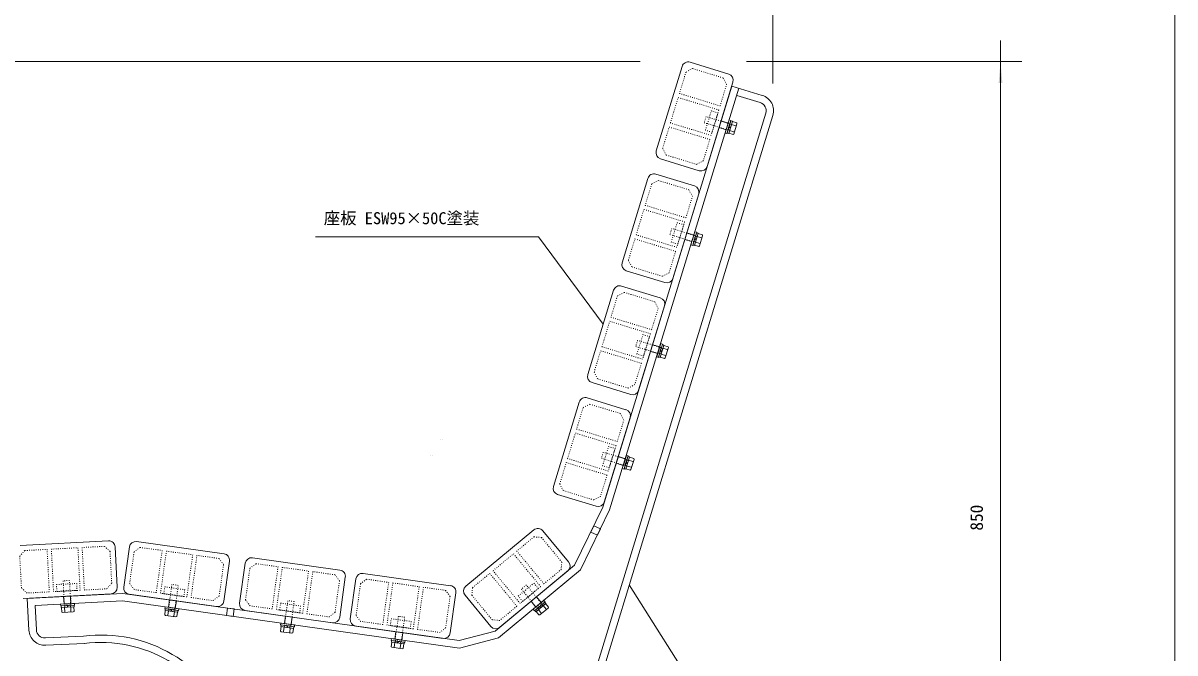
# Model space of a CAD drawing. Units: millimetres, scale not verified. Extents: x -1950 to 1950, y -1375 to 1375.
# Drawn here: x 867 to 1950, y -150 to 442 of the extents above; entities that cross this region are included whole.
import ezdxf
from ezdxf.enums import TextEntityAlignment as Align

# ---------------------------------------------------------------- set-up
doc = ezdxf.new("R2010")
doc.units = ezdxf.units.MM
doc.header["$LTSCALE"] = 10
doc.linetypes.add('USER5', pattern=[0.208282, 0.069427, -0.138855])
doc.layers.add('0-1_IMPORTED', color=30, linetype='Continuous', lineweight=18)
doc.styles.add('ＭＳ ゴシック', font='')
doc.styles.get('ＭＳ ゴシック').set_extended_font_data('MS Gothic')

msp = doc.modelspace()

# ---------------------------------------------------------------- linework, layer by layer
at = {"layer": '0-1_IMPORTED', "color": 1}
for p, q in [((1571.95, 385.29), (1571.95, 511.77)), ((1786, 425.79), (1786, 405.79)), ((1447.16, 405.79), (715.8, 405.79)), ((1547.16, 405.79), (1806, 405.79)), ((1786, 405.79), (1786, -444.21)), ((1351.53, 241.19), (1142, 241.19)), ((1412.53, 159), (1351.53, 241.19))]:
    msp.add_line(p, q, dxfattribs=at)
at = {"layer": '0-1_IMPORTED'}
for p, q in [((1462.37, 321.88), (1486.66, 401.25)), ((1494.16, 405.23), (1530.49, 394.11)), ((1412.03, -12.98), (1533.3, 382.79)), ((1418.54, -15.63), (1540, 380.74)), ((1534.48, 386.61), (1510.18, 307.25)), ((1533.3, 382.79), (1561.99, 374.02)), ((1559.95, 367.32), (1537.95, 374.05)), ((1565.26, 357.33), (1402.01, -176.67)), ((1571.95, 355.29), (1408.8, -178.39)), ((1532.95, 346.36), (1531.04, 346.95)), ((1537.11, 345.43), (1533.04, 346.67)), ((1529.53, 342.04), (1531.45, 341.46)), ((1532.02, 343.33), (1530.78, 344.65)), ((1530.83, 344.8), (1532.06, 343.48)), ((1531.35, 341.15), (1535.42, 339.9)), ((1502.69, 303.27), (1466.35, 314.39)), ((1430.18, 216.7), (1454.48, 296.06)), ((1461.97, 300.04), (1498.3, 288.92)), ((1502.29, 281.43), (1477.99, 202.06)), ((1499.83, 238.14), (1498.59, 239.47)), ((1498.64, 239.62), (1499.88, 238.29)), ((1500.76, 241.18), (1498.85, 241.76)), ((1504.92, 240.24), (1500.85, 241.49)), ((1497.34, 236.86), (1499.26, 236.27)), ((1499.16, 235.96), (1503.23, 234.72)), ((1470.5, 198.08), (1434.17, 209.2)), ((1397.99, 111.53), (1422.3, 190.89)), ((1429.8, 194.87), (1466.13, 183.73)), ((1470.11, 176.24), (1445.79, 96.88)), ((1465.15, 131.67), (1467.07, 131.08)), ((1467.64, 132.95), (1466.4, 134.28)), ((1466.45, 134.43), (1467.69, 133.1)), ((1468.57, 135.99), (1466.66, 136.58)), ((1466.97, 130.78), (1471.04, 129.53)), ((1472.73, 135.05), (1468.66, 136.3)), ((1438.3, 92.9), (1401.97, 104.03)), ((1397.5, 89.76), (1433.83, 78.62)), ((1365.69, 6.42), (1390, 85.78)), ((1437.81, 71.13), (1413.49, -8.23)), ((1432.85, 26.56), (1434.76, 25.97)), ((1435.34, 27.84), (1434.1, 29.17)), ((1434.15, 29.32), (1435.38, 27.99)), ((1436.27, 30.88), (1434.36, 31.47)), ((1434.67, 25.67), (1438.74, 24.42)), ((1440.43, 29.94), (1436.36, 31.19)), ((1406, -12.21), (1369.66, -1.07)), ((1283.37, -87.43), (1347.29, -34.48)), ((1355.74, -35.27), (1379.98, -64.53)), ((864.43, -49.02), (947.31, -44.67)), ((953.62, -50.35), (955.61, -88.3)), ((961.75, -88.09), (967.03, -50.45)), ((973.81, -45.35), (1056, -56.88)), ((1061.11, -63.66), (1055.83, -101.29)), ((1082.74, -60.64), (1164.93, -72.18)), ((1070.68, -103.38), (1075.96, -65.75)), ((1186.73, -75.28), (1268.92, -86.82)), ((1379.18, -72.98), (1315.27, -125.93)), ((1170.04, -78.95), (1164.76, -116.58)), ((1174.67, -118.02), (1179.95, -80.39)), ((949.93, -94.6), (867.05, -98.95)), ((871.04, -98.74), (960.92, -94.03)), ((960.92, -94.03), (1277.01, -138.45)), ((1049.05, -106.4), (966.86, -94.86)), ((1274.03, -93.59), (1268.75, -131.22)), ((1306.82, -125.14), (1282.58, -95.87)), ((906.15, -107.23), (906.37, -111.48)), ((906.36, -105.22), (906.47, -107.22)), ((908.42, -107.11), (909.24, -105.5)), ((909.4, -105.49), (908.58, -107.1)), ((911.59, -106.95), (911.49, -104.95)), ((912.13, -111.18), (911.91, -106.93)), ((960.65, -101.05), (1277.43, -145.58)), ((1350.56, -107.5), (1351.83, -109.04)), ((1353.34, -107.79), (1353.04, -106.01)), ((1353.16, -105.91), (1353.46, -107.69)), ((1355.79, -105.77), (1354.51, -104.23)), ((1358.75, -108.84), (1356.03, -105.56)), ((1003.66, -110.45), (1003.07, -114.66)), ((1004.26, -108.51), (1003.98, -110.49)), ((1005.92, -110.77), (1007.03, -109.34)), ((1007.19, -109.36), (1006.07, -110.79)), ((1008.79, -115.46), (1009.38, -111.25)), ((1009.06, -111.21), (1009.34, -109.23)), ((1157.98, -121.69), (1075.79, -110.15)), ((1351.59, -109.24), (1354.3, -112.52)), ((1112.59, -125.74), (1112, -129.95)), ((1113.19, -123.8), (1112.91, -125.78)), ((1114.85, -126.06), (1115.96, -124.63)), ((1116.12, -124.65), (1115, -126.08)), ((1117.72, -130.75), (1118.31, -126.54)), ((1118, -126.5), (1118.27, -124.52)), ((1261.97, -136.33), (1179.78, -124.79)), ((1277.01, -138.45), (1310.88, -129.56)), ((923.86, -134.25), (888.01, -135.9)), ((1216.58, -140.38), (1215.99, -144.59)), ((1217.17, -138.44), (1216.9, -140.43)), ((1218.83, -140.7), (1219.95, -139.27)), ((1220.11, -139.29), (1218.99, -140.72)), ((1221.98, -141.14), (1222.26, -139.16)), ((1277.43, -145.58), (1314.18, -135.93)), ((924.74, -141.2), (888.37, -142.89)), ((1221.71, -145.4), (1222.3, -141.18))]:
    msp.add_line(p, q, dxfattribs=at)
for points in [[(-1950, 1375), (1950, 1375), (1950, -1375), (-1950, -1375)], [(1521.38, 343.82), (1523.28, 350.04), (1529.97, 347.99), (1528.07, 341.77)], [(1532.6, 350.58), (1528.79, 338.15), (1527.12, 338.67), (1530.93, 351.1)], [(1533.97, 349.69), (1530.43, 338.13), (1528.93, 338.59), (1532.46, 350.14)], [(1533.89, 349.43), (1537.95, 348.19), (1538.16, 347.32), (1535.23, 337.75), (1534.57, 337.14), (1530.51, 338.39)], [(1489.19, 238.64), (1491.09, 244.85), (1497.79, 242.8), (1495.88, 236.59)], [(1500.41, 245.4), (1496.61, 232.97), (1494.93, 233.48), (1498.74, 245.91)], [(1501.78, 244.5), (1498.24, 232.95), (1496.74, 233.41), (1500.28, 244.96)], [(1501.7, 244.25), (1505.77, 243), (1505.97, 242.13), (1503.04, 232.57), (1502.39, 231.96), (1498.32, 233.2)], [(1457, 133.45), (1458.9, 139.67), (1465.6, 137.62), (1463.69, 131.4)], [(1468.22, 140.21), (1464.41, 127.78), (1462.74, 128.29), (1466.55, 140.72)], [(1469.59, 139.31), (1466.05, 127.76), (1464.55, 128.22), (1468.09, 139.77)], [(1469.51, 139.06), (1473.58, 137.81), (1473.78, 136.94), (1470.85, 127.38), (1470.19, 126.77), (1466.13, 128.02)], [(1424.81, 28.27), (1426.71, 34.48), (1433.41, 32.43), (1431.51, 26.22)], [(1435.92, 35.1), (1432.11, 22.67), (1430.44, 23.19), (1434.25, 35.61)], [(1437.29, 34.2), (1433.75, 22.65), (1432.25, 23.11), (1435.78, 34.66)], [(1437.21, 33.95), (1441.27, 32.7), (1441.48, 31.83), (1438.55, 22.27), (1437.89, 21.66), (1433.83, 22.91)], [(1403.55, -30.51), (1400.77, -36.39), (1407.1, -39.38), (1409.87, -33.5)], [(905.24, -96.95), (911.73, -96.61), (912.1, -103.6), (905.61, -103.94)], [(1344.72, -101.53), (1349.73, -97.38), (1354.19, -102.77), (1349.19, -106.92)], [(915.44, -105.17), (902.46, -105.85), (902.36, -104.11), (915.35, -103.43)], [(915.06, -106.76), (903, -107.4), (902.91, -105.83), (914.98, -105.2)], [(914.79, -106.78), (915.02, -111.03), (914.27, -111.51), (904.28, -112.04), (903.49, -111.63), (903.26, -107.38)], [(1013.18, -110.2), (1000.3, -108.39), (1000.55, -106.66), (1013.42, -108.47)], [(1004.74, -100.18), (1011.17, -101.08), (1010.2, -108.01), (1003.76, -107.11)], [(1059.2, -107.82), (1065.64, -108.73), (1064.67, -115.66), (1058.23, -114.76)], [(1357.81, -102.05), (1347.8, -110.34), (1346.69, -108.99), (1356.7, -100.7)], [(1358.46, -103.55), (1349.16, -111.26), (1348.16, -110.05), (1357.46, -102.34)], [(1358.26, -103.72), (1360.97, -107), (1360.66, -107.83), (1352.96, -114.21), (1352.08, -114.36), (1349.36, -111.09)], [(1012.24, -111.65), (1011.65, -115.86), (1010.82, -116.2), (1000.92, -114.81), (1000.21, -114.26), (1000.8, -110.05)], [(1012.5, -111.69), (1000.54, -110.01), (1000.76, -108.46), (1012.72, -110.14)], [(1113.67, -115.47), (1120.11, -116.37), (1119.13, -123.31), (1112.7, -122.4)], [(1121.17, -126.94), (1120.58, -131.16), (1119.75, -131.49), (1109.85, -130.1), (1109.14, -129.55), (1109.74, -125.34)], [(1122.11, -125.49), (1109.23, -123.68), (1109.48, -121.95), (1122.35, -123.76)], [(1121.43, -126.98), (1109.47, -125.3), (1109.69, -123.75), (1121.65, -125.43)], [(1225.16, -141.58), (1224.56, -145.8), (1223.74, -146.13), (1213.83, -144.74), (1213.13, -144.19), (1213.72, -139.98)], [(1226.09, -140.13), (1213.22, -138.32), (1213.46, -136.59), (1226.34, -138.4)], [(1225.42, -141.62), (1213.46, -139.94), (1213.68, -138.39), (1225.64, -140.07)], [(1217.65, -130.12), (1224.09, -131.01), (1223.13, -137.94), (1216.7, -137.05)]]:
    msp.add_lwpolyline(points, close=True, dxfattribs=at)
at = {"layer": '0-1_IMPORTED', "color": 3, "linetype": 'USER5'}
for points in [[(1496.52, 399.28), (1490.27, 395.96), (1484.13, 375.88), (1522.38, 364.17), (1528.52, 384.25), (1525.21, 390.5)], [(1475.64, 348.15), (1482.96, 372.05), (1521.21, 360.35), (1513.89, 336.44)], [(1471.64, 318), (1468.32, 324.24), (1474.47, 344.32), (1512.72, 332.62), (1506.57, 312.54), (1500.33, 309.22)], [(1464.33, 294.09), (1458.09, 290.77), (1451.94, 270.69), (1490.19, 258.99), (1496.33, 279.07), (1493.02, 285.31)], [(1443.45, 242.96), (1450.77, 266.87), (1489.02, 255.16), (1481.7, 231.26)], [(1439.45, 212.81), (1436.14, 219.06), (1442.28, 239.14), (1480.53, 227.43), (1474.38, 207.35), (1468.14, 204.03)], [(1432.16, 188.91), (1425.91, 185.6), (1419.76, 165.52), (1458, 153.8), (1464.16, 173.88), (1460.84, 180.13)], [(1411.26, 137.79), (1418.59, 161.7), (1456.83, 149.98), (1449.51, 126.07)], [(1407.26, 107.64), (1403.94, 113.89), (1410.09, 133.97), (1448.34, 122.25), (1442.18, 102.17), (1435.94, 98.85)], [(1399.86, 83.8), (1393.61, 80.49), (1387.46, 60.41), (1425.7, 48.69), (1431.85, 68.77), (1428.54, 75.02)], [(1378.96, 32.68), (1386.29, 56.59), (1424.53, 44.87), (1417.21, 20.96)], [(1374.95, 2.53), (1371.64, 8.78), (1377.79, 28.86), (1416.03, 17.14), (1409.88, -2.94), (1403.64, -6.25)], [(1354.44, -41.54), (1347.4, -40.88), (1331.22, -54.28), (1356.74, -85.08), (1372.91, -71.68), (1373.57, -64.64)], [(863.95, -59.05), (868.68, -53.8), (889.66, -52.7), (891.75, -92.65), (870.78, -93.74), (865.52, -89.01)], [(893.65, -52.49), (918.62, -51.18), (920.71, -91.13), (895.74, -92.44)], [(948.84, -54.61), (943.58, -49.87), (922.61, -50.97), (924.7, -90.92), (945.68, -89.82), (950.41, -84.56)], [(971.43, -55.11), (977.07, -50.85), (997.87, -53.77), (992.31, -93.39), (971.51, -90.47), (967.26, -84.82)], [(1001.83, -54.33), (1026.59, -57.8), (1021.03, -97.42), (996.27, -93.94)], [(1055.6, -66.93), (1051.35, -61.28), (1030.55, -58.36), (1024.99, -97.97), (1045.79, -100.89), (1051.43, -96.64)], [(1308.89, -72.78), (1328.14, -56.83), (1353.66, -87.63), (1334.41, -103.58)], [(1080.36, -70.4), (1086.01, -66.15), (1106.8, -69.06), (1101.24, -108.68), (1080.45, -105.76), (1076.19, -100.11)], [(1110.76, -69.62), (1135.52, -73.1), (1129.96, -112.71), (1105.2, -109.23)], [(1164.54, -82.22), (1160.28, -76.57), (1139.48, -73.65), (1133.92, -113.26), (1154.72, -116.18), (1160.36, -111.93)], [(1288.98, -95.76), (1289.64, -88.72), (1305.81, -75.33), (1331.33, -106.13), (1315.16, -119.53), (1308.12, -118.87)], [(1184.35, -85.04), (1189.99, -80.79), (1210.79, -83.71), (1205.23, -123.32), (1184.43, -120.4), (1180.18, -114.75)], [(1214.75, -84.26), (1239.51, -87.74), (1233.95, -127.35), (1209.19, -123.87)], [(1268.52, -96.86), (1264.26, -91.21), (1243.47, -88.29), (1237.91, -127.9), (1258.7, -130.82), (1264.35, -126.57)]]:
    msp.add_lwpolyline(points, close=True, dxfattribs=at)
at = {"layer": '0-1_IMPORTED', "linetype": 'USER5'}
for points in [[(1520.36, 357.59), (1514.8, 339.42), (1508.59, 341.33), (1514.15, 359.49)], [(1531.16, 347.36), (1509.17, 354.1), (1507.41, 348.36), (1529.41, 341.63)], [(1521.38, 343.82), (1523.28, 350.04), (1529.97, 347.99), (1528.07, 341.77)], [(1488.17, 252.41), (1482.61, 234.24), (1476.4, 236.14), (1481.96, 254.31)], [(1498.97, 242.18), (1476.98, 248.91), (1475.23, 243.17), (1497.22, 236.44)], [(1489.19, 238.64), (1491.09, 244.85), (1497.79, 242.8), (1495.88, 236.59)], [(1466.79, 136.99), (1444.79, 143.73), (1443.04, 137.99), (1465.03, 131.25)], [(1455.99, 147.22), (1450.42, 129.06), (1444.21, 130.96), (1449.77, 149.13)], [(1457, 133.45), (1458.9, 139.67), (1465.6, 137.62), (1463.69, 131.4)], [(1423.69, 42.11), (1418.12, 23.95), (1411.91, 25.85), (1417.47, 44.02)], [(1434.48, 31.88), (1412.49, 38.62), (1410.73, 32.88), (1432.73, 26.14)], [(1424.81, 28.27), (1426.71, 34.48), (1433.41, 32.43), (1431.51, 26.22)], [(917.83, -91.28), (898.86, -92.27), (898.52, -85.78), (917.49, -84.79)], [(911.92, -104.93), (910.72, -81.96), (904.72, -82.27), (905.93, -105.24)], [(1009.77, -109.29), (1012.97, -86.51), (1007.03, -85.68), (1003.83, -108.45)], [(1351.44, -89.47), (1336.81, -101.59), (1332.67, -96.58), (1347.3, -84.46)], [(1354.84, -103.95), (1340.17, -86.24), (1335.55, -90.06), (1350.22, -107.78)], [(905.24, -96.95), (911.73, -96.61), (912.1, -103.6), (905.61, -103.94)], [(1018.18, -97.02), (999.36, -94.38), (1000.26, -87.94), (1019.08, -90.58)], [(1004.74, -100.18), (1011.17, -101.08), (1010.2, -108.01), (1003.76, -107.11)], [(1127.11, -112.31), (1108.29, -109.67), (1109.2, -103.23), (1128.01, -105.87)], [(1118.7, -124.58), (1121.9, -101.8), (1115.96, -100.97), (1112.76, -123.74)], [(1113.67, -115.47), (1120.11, -116.37), (1119.13, -123.31), (1112.7, -122.4)], [(1231.09, -126.95), (1212.28, -124.31), (1213.18, -117.87), (1232, -120.51)], [(1222.69, -139.22), (1225.88, -116.44), (1219.94, -115.61), (1216.75, -138.38)], [(1217.65, -130.12), (1224.09, -131.01), (1223.13, -137.94), (1216.7, -137.05)]]:
    msp.add_lwpolyline(points, close=True, dxfattribs=at)
at = {"layer": '0-1_IMPORTED'}
for points in [[(1310.88, -129.56), (1385.63, -67.61), (1412.03, -12.98)], [(1314.18, -135.93), (1391.28, -72.03), (1418.54, -15.63)], [(872.61, -128.7), (871.04, -98.74), (960.92, -94.03)], [(879.6, -128.33), (878.4, -105.36), (960.65, -101.05)]]:
    msp.add_lwpolyline(points, dxfattribs=at)
at = {"layer": '0-1_IMPORTED', "color": 1}
msp.add_lwpolyline([(1437, -86.13), (1503.01, -190.68), (1580, -190.68)], dxfattribs=at)
at = {"layer": '0-1_IMPORTED'}
for centre, radius, start, end in [((1492.4, 399.49), 6, 72.9822, 162.98231), ((1528.74, 388.37), 6, 342.98225, 72.9822), ((1557.61, 359.67), 15, 342.99998, 73.00002), ((1557.61, 359.67), 8, 343.00003, 73.00003), ((1468.11, 320.12), 6, 162.98231, 252.98229), ((1504.45, 309), 6, 252.98229, 342.98225), ((1460.21, 294.31), 6, 72.9822, 162.98231), ((1496.55, 283.18), 6, 342.98225, 72.9822), ((1435.92, 214.94), 6, 162.98231, 252.98229), ((1428.04, 189.13), 6, 72.96435, 162.96447), ((1472.26, 203.82), 6, 252.98229, 342.98225), ((1464.37, 178), 6, 342.9644, 72.96435), ((1403.72, 109.77), 6, 162.96447, 252.96445), ((1395.74, 84.02), 6, 72.96435, 162.96447), ((1440.06, 98.64), 6, 252.96445, 342.9644), ((1432.07, 72.89), 6, 342.9644, 72.96435), ((1175.61, -89.04), 163, 58.98105, 58.98602), ((1177.11, -89.04), 163, 58.98105, 58.98602), ((1175.61, -89.04), 145, 58.98105, 58.98286), ((1177.11, -89.04), 145, 58.98105, 58.98286), ((1371.42, 4.66), 6, 162.96447, 252.96445), ((1407.75, -6.47), 6, 252.96445, 342.9644), ((1351.12, -39.1), 6, 39.63805, 129.63817), ((947.63, -50.66), 6, 2.99996, 93.00008), ((972.97, -51.29), 6, 82.00964, 172.00962), ((1055.17, -62.83), 6, 352.00952, 82.00964), ((1081.91, -66.58), 6, 82.00964, 172.00962), ((1375.36, -68.36), 6, 309.6381, 39.63805), ((1164.1, -78.12), 6, 352.00952, 82.00964), ((1185.89, -81.22), 6, 82.00964, 172.00962), ((949.62, -88.61), 6, 273.00001, 2.99996), ((967.69, -88.92), 6, 172.00962, 262.00957), ((1268.09, -92.76), 6, 352.00952, 82.00964), ((1287.2, -92.05), 6, 129.63817, 219.63815), ((1049.89, -100.46), 6, 262.00957, 352.00952), ((1076.62, -104.21), 6, 172.00962, 262.00957), ((1158.82, -115.75), 6, 262.00957, 352.00952), ((1180.61, -118.85), 6, 172.00962, 262.00957), ((887.59, -127.91), 15, 183, 273), ((887.59, -127.91), 8, 183.00002, 273.00002), ((1311.44, -121.31), 6, 219.63815, 309.6381), ((940.43, -265.21), 132, 306.66753, 97.20764), ((940.43, -265.21), 125, 306.9736, 97.38244), ((1262.8, -130.39), 6, 262.00957, 352.00952)]:
    msp.add_arc(centre, radius, start, end, dxfattribs=at)
at = {"layer": '0-1_IMPORTED', "color": 1}
msp.add_solid([(1786, 405.79), (1787.75, 385.79), (1784.25, 385.79)], dxfattribs=at)

# ---------------------------------------------------------------- texts
at = {"layer": '0-1_IMPORTED', "color": 7, "style": 'ＭＳ ゴシック'}
for s, p in [('座板 E', (1149.77, 249.58)), ('SW95×50C塗装', (1196.01, 249.58))]:
    msp.add_text(s, height=11.3, dxfattribs=at).set_placement(p, align=Align.BOTTOM_LEFT)
msp.add_text('850', height=11.94, rotation=90, dxfattribs=at).set_placement((1773.04, -35.09), align=Align.BOTTOM_LEFT)

doc.saveas('drawing.dxf')
